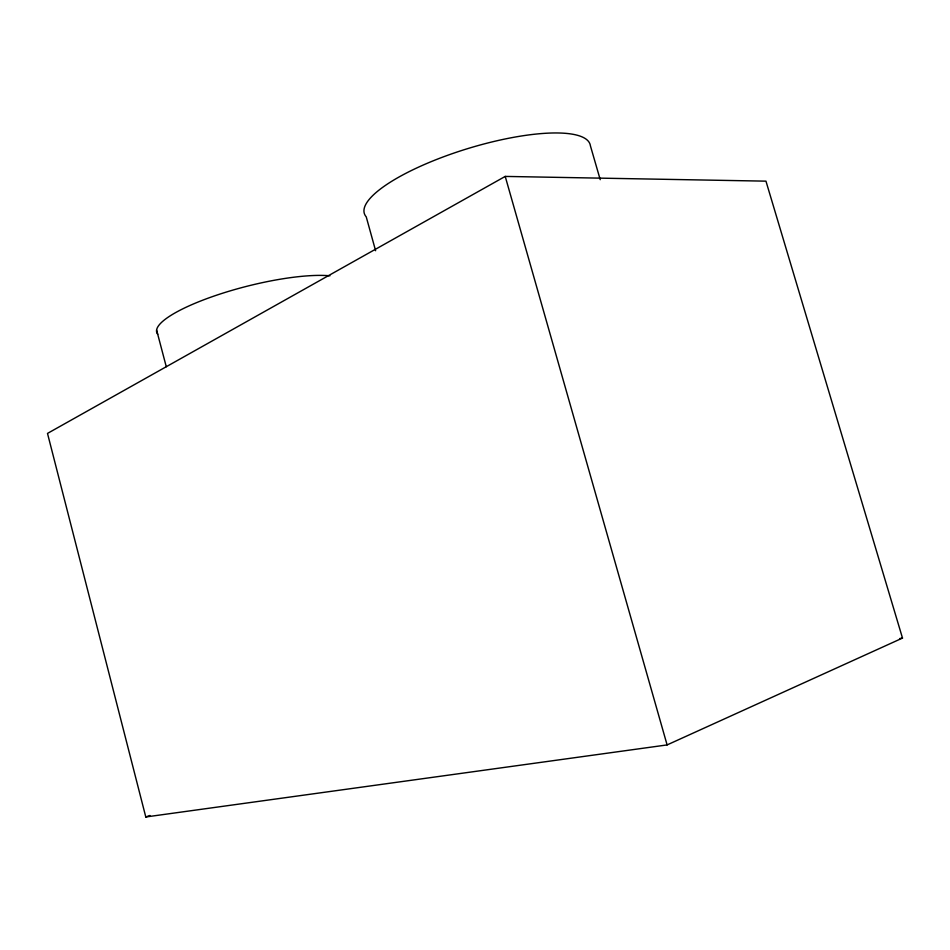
<?xml version="1.0" encoding="UTF-8"?>
<svg xmlns="http://www.w3.org/2000/svg" width="950" height="950" viewBox="0 0 950 950"><rect width="100%" height="100%" fill="white"/><g stroke="black" fill="none" stroke-linecap="round" stroke-linejoin="round"><path stroke-width="1.43" d="M505.222 176.415L47.5 433.414L145.789 816.976L667.102 744.919L902.5 638.068L765.961 181.153L505.222 176.415L667.102 744.919M145.789 816.976L149.958 815.48M899.579 638.59L902.5 638.068M600.222 179.669L590.401 145.778A118.049 31.801 -17 0 0 463.541 149.91A118.049 31.801 -17 0 0 366.237 216.849L375.606 250.729M156.607 330.03L166.274 366.724M157.736 334.281A98.468 22.23 -14.3 0 1 215.864 295.438A98.468 22.23 -14.3 0 1 329.935 275.809"/></g></svg>
